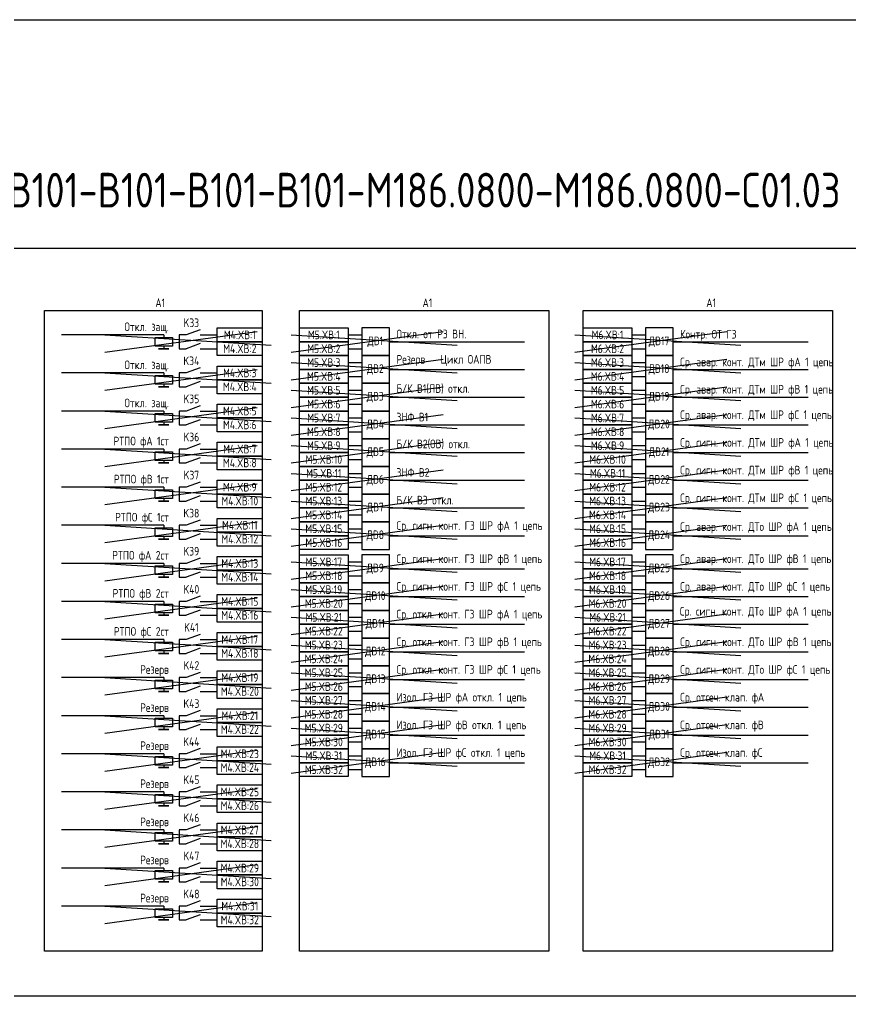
# Model space of a CAD drawing. Header units: millimetres. Extents: x -1117 to 4572, y -90 to 586.
# Drawn here: x -603.8 to -363.8, y 300.5 to 586 of the extents above; entities that cross this region are included whole.
import ezdxf

# ---------------------------------------------------------------- set-up
doc = ezdxf.new("R2010")
doc.units = ezdxf.units.MM
doc.styles.add('Gost_type_A', font='GOST_A.TTF')

msp = doc.modelspace()

# ---------------------------------------------------------------- linework, layer by layer
for p, q in [((-562.25, 494.99), (-591.75, 494.99)), ((-562.25, 494.99), (-562.25, 494.24)), ((-508.97, 494.99), (-504.97, 494.99)), ((-426.97, 494.99), (-422.97, 494.99)), ((-562.25, 491.74), (-562.25, 490.99)), ((-496.97, 492.99), (-457.97, 492.99)), ((-414.97, 492.99), (-375.97, 492.99)), ((-508.97, 490.99), (-504.97, 490.99)), ((-426.97, 490.99), (-422.97, 490.99)), ((-508.97, 486.99), (-504.97, 486.99)), ((-426.97, 486.99), (-422.97, 486.99)), ((-562.25, 483.99), (-591.75, 483.99)), ((-562.25, 483.99), (-562.25, 483.24)), ((-508.97, 482.99), (-504.97, 482.99)), ((-496.97, 484.99), (-457.97, 484.99)), ((-426.97, 482.99), (-422.97, 482.99)), ((-414.97, 484.99), (-375.97, 484.99)), ((-562.25, 480.74), (-562.25, 479.99)), ((-508.97, 478.99), (-504.97, 478.99)), ((-496.97, 476.99), (-457.97, 476.99)), ((-426.97, 478.99), (-422.97, 478.99)), ((-414.97, 476.99), (-375.97, 476.99)), ((-508.97, 474.99), (-504.97, 474.99)), ((-426.97, 474.99), (-422.97, 474.99)), ((-562.25, 472.99), (-591.75, 472.99)), ((-562.25, 472.99), (-562.25, 472.24)), ((-562.25, 469.74), (-562.25, 468.99)), ((-508.97, 470.99), (-504.97, 470.99)), ((-496.97, 468.99), (-457.97, 468.99)), ((-426.97, 470.99), (-422.97, 470.99)), ((-414.97, 468.99), (-375.97, 468.99)), ((-508.97, 466.99), (-504.97, 466.99)), ((-426.97, 466.99), (-422.97, 466.99)), ((-508.97, 462.99), (-504.97, 462.99)), ((-426.97, 462.99), (-422.97, 462.99)), ((-562.25, 461.99), (-591.75, 461.99)), ((-562.25, 461.99), (-562.25, 461.24)), ((-496.97, 460.99), (-457.97, 460.99)), ((-414.97, 460.99), (-375.97, 460.99)), ((-562.25, 458.74), (-562.25, 457.99)), ((-508.97, 458.99), (-504.97, 458.99)), ((-426.97, 458.99), (-422.97, 458.99)), ((-508.97, 454.99), (-504.97, 454.99)), ((-426.97, 454.99), (-422.97, 454.99)), ((-496.97, 452.99), (-457.97, 452.99)), ((-414.97, 452.99), (-375.97, 452.99)), ((-562.25, 450.99), (-591.75, 450.99)), ((-562.25, 450.99), (-562.25, 450.24)), ((-508.97, 450.99), (-504.97, 450.99)), ((-426.97, 450.99), (-422.97, 450.99)), ((-562.25, 447.74), (-562.25, 446.99)), ((-508.97, 446.99), (-504.97, 446.99)), ((-426.97, 446.99), (-422.97, 446.99)), ((-508.97, 442.99), (-504.97, 442.99)), ((-496.97, 444.99), (-457.97, 444.99)), ((-426.97, 442.99), (-422.97, 442.99)), ((-414.97, 444.99), (-375.97, 444.99)), ((-562.25, 439.99), (-591.75, 439.99)), ((-562.25, 439.99), (-562.25, 439.24)), ((-508.97, 438.99), (-504.97, 438.99)), ((-496.97, 436.99), (-457.97, 436.99)), ((-426.97, 438.99), (-422.97, 438.99)), ((-414.97, 436.99), (-375.97, 436.99)), ((-562.25, 436.74), (-562.25, 435.99)), ((-508.97, 434.99), (-504.97, 434.99)), ((-426.97, 434.99), (-422.97, 434.99)), ((-562.25, 428.99), (-591.75, 428.99)), ((-562.25, 428.99), (-562.25, 428.24)), ((-508.97, 429.41), (-504.97, 429.41)), ((-426.97, 429.41), (-422.97, 429.41)), ((-562.25, 425.74), (-562.25, 424.99)), ((-508.97, 425.41), (-504.97, 425.41)), ((-496.97, 427.41), (-457.97, 427.41)), ((-426.97, 425.41), (-422.97, 425.41)), ((-414.97, 427.41), (-375.97, 427.41)), ((-508.97, 421.41), (-504.97, 421.41)), ((-426.97, 421.41), (-422.97, 421.41)), ((-562.25, 417.99), (-591.75, 417.99)), ((-562.25, 417.99), (-562.25, 417.24)), ((-508.97, 417.41), (-504.97, 417.41)), ((-496.97, 419.41), (-457.97, 419.41)), ((-426.97, 417.41), (-422.97, 417.41)), ((-414.97, 419.41), (-375.97, 419.41)), ((-562.25, 414.74), (-562.25, 413.99)), ((-508.97, 413.41), (-504.97, 413.41)), ((-496.97, 411.41), (-457.97, 411.41)), ((-426.97, 413.41), (-422.97, 413.41)), ((-414.97, 411.41), (-375.97, 411.41)), ((-508.97, 409.41), (-504.97, 409.41)), ((-426.97, 409.41), (-422.97, 409.41)), ((-562.25, 406.99), (-591.75, 406.99)), ((-562.25, 406.99), (-562.25, 406.24)), ((-562.25, 403.74), (-562.25, 402.99)), ((-508.97, 405.41), (-504.97, 405.41)), ((-496.97, 403.41), (-457.97, 403.41)), ((-426.97, 405.41), (-422.97, 405.41)), ((-414.97, 403.41), (-375.97, 403.41)), ((-508.97, 401.41), (-504.97, 401.41)), ((-426.97, 401.41), (-422.97, 401.41)), ((-508.97, 397.41), (-504.97, 397.41)), ((-426.97, 397.41), (-422.97, 397.41)), ((-562.25, 395.99), (-591.75, 395.99)), ((-562.25, 395.99), (-562.25, 395.24)), ((-496.97, 395.41), (-457.97, 395.41)), ((-414.97, 395.41), (-375.97, 395.41)), ((-562.25, 392.74), (-562.25, 391.99)), ((-508.97, 393.41), (-504.97, 393.41)), ((-426.97, 393.41), (-422.97, 393.41)), ((-508.97, 389.41), (-504.97, 389.41)), ((-426.97, 389.41), (-422.97, 389.41)), ((-496.97, 387.41), (-457.97, 387.41)), ((-414.97, 387.41), (-375.97, 387.41)), ((-562.25, 384.99), (-591.75, 384.99)), ((-562.25, 384.99), (-562.25, 384.24)), ((-508.97, 385.41), (-504.97, 385.41)), ((-426.97, 385.41), (-422.97, 385.41)), ((-562.25, 381.74), (-562.25, 380.99)), ((-508.97, 381.41), (-504.97, 381.41)), ((-426.97, 381.41), (-422.97, 381.41)), ((-508.97, 377.41), (-504.97, 377.41)), ((-496.97, 379.41), (-457.97, 379.41)), ((-426.97, 377.41), (-422.97, 377.41)), ((-414.97, 379.41), (-375.97, 379.41)), ((-562.25, 373.99), (-591.75, 373.99)), ((-562.25, 373.99), (-562.25, 373.24)), ((-508.97, 373.41), (-504.97, 373.41)), ((-496.97, 371.41), (-457.97, 371.41)), ((-426.97, 373.41), (-422.97, 373.41)), ((-414.97, 371.41), (-375.97, 371.41)), ((-562.25, 370.74), (-562.25, 369.99)), ((-508.97, 369.41), (-504.97, 369.41)), ((-426.97, 369.41), (-422.97, 369.41)), ((-562.25, 362.99), (-591.75, 362.99)), ((-562.25, 362.99), (-562.25, 362.24)), ((-562.25, 359.74), (-562.25, 358.99)), ((-562.25, 351.99), (-591.75, 351.99)), ((-562.25, 351.99), (-562.25, 351.24)), ((-562.25, 348.74), (-562.25, 347.99)), ((-562.25, 340.99), (-591.75, 340.99)), ((-562.25, 340.99), (-562.25, 340.24)), ((-562.25, 337.74), (-562.25, 336.99)), ((-562.25, 329.99), (-591.75, 329.99)), ((-562.25, 329.99), (-562.25, 329.24)), ((-562.25, 326.74), (-562.25, 325.99))]:
    msp.add_line(p, q)
at = {"color": 6}
for p, q in [((-579.22, 489.99), (-535.22, 495.99)), ((-579.22, 494.99), (-531.22, 491.99)), ((-525.45, 489.99), (-481.45, 495.99)), ((-525.45, 494.99), (-477.45, 491.99)), ((-443.45, 489.99), (-399.45, 495.99)), ((-443.45, 494.99), (-395.45, 491.99)), ((-525.45, 481.99), (-481.45, 487.99)), ((-525.45, 486.99), (-477.45, 483.99)), ((-443.45, 481.99), (-399.45, 487.99)), ((-443.45, 486.99), (-395.45, 483.99)), ((-579.22, 478.99), (-535.22, 484.99)), ((-579.22, 483.99), (-531.22, 480.99)), ((-525.45, 473.99), (-481.45, 479.99)), ((-443.45, 473.99), (-399.45, 479.99)), ((-525.45, 478.99), (-477.45, 475.99)), ((-443.45, 478.99), (-395.45, 475.99)), ((-579.22, 467.99), (-535.22, 473.99)), ((-579.22, 472.99), (-531.22, 469.99)), ((-525.45, 465.99), (-481.45, 471.99)), ((-443.45, 465.99), (-399.45, 471.99)), ((-525.45, 470.99), (-477.45, 467.99)), ((-443.45, 470.99), (-395.45, 467.99)), ((-579.22, 456.99), (-535.22, 462.99)), ((-525.45, 457.99), (-481.45, 463.99)), ((-525.45, 462.99), (-477.45, 459.99)), ((-443.45, 457.99), (-399.45, 463.99)), ((-443.45, 462.99), (-395.45, 459.99)), ((-579.22, 461.99), (-531.22, 458.99)), ((-525.45, 449.99), (-481.45, 455.99)), ((-525.45, 454.99), (-477.45, 451.99)), ((-443.45, 449.99), (-399.45, 455.99)), ((-443.45, 454.99), (-395.45, 451.99)), ((-579.22, 445.99), (-535.22, 451.99)), ((-579.22, 450.99), (-531.22, 447.99)), ((-525.45, 441.99), (-481.45, 447.99)), ((-525.45, 446.99), (-477.45, 443.99)), ((-443.45, 441.99), (-399.45, 447.99)), ((-443.45, 446.99), (-395.45, 443.99)), ((-579.22, 434.99), (-535.22, 440.99)), ((-579.22, 439.99), (-531.22, 436.99)), ((-525.45, 433.99), (-481.45, 439.99)), ((-443.45, 433.99), (-399.45, 439.99)), ((-525.45, 438.99), (-477.45, 435.99)), ((-443.45, 438.99), (-395.45, 435.99)), ((-579.22, 423.99), (-535.22, 429.99)), ((-579.22, 428.99), (-531.22, 425.99)), ((-525.45, 424.41), (-481.45, 430.41)), ((-525.45, 429.41), (-477.45, 426.41)), ((-443.45, 424.41), (-399.45, 430.41)), ((-443.45, 429.41), (-395.45, 426.41)), ((-525.45, 416.41), (-481.45, 422.41)), ((-525.45, 421.41), (-477.45, 418.41)), ((-443.45, 416.41), (-399.45, 422.41)), ((-443.45, 421.41), (-395.45, 418.41)), ((-579.22, 412.99), (-535.22, 418.99)), ((-579.22, 417.99), (-531.22, 414.99)), ((-525.45, 408.41), (-481.45, 414.41)), ((-443.45, 408.41), (-399.45, 414.41)), ((-525.45, 413.41), (-477.45, 410.41)), ((-443.45, 413.41), (-395.45, 410.41)), ((-579.22, 401.99), (-535.22, 407.99)), ((-579.22, 406.99), (-531.22, 403.99)), ((-525.45, 400.41), (-481.45, 406.41)), ((-443.45, 400.41), (-399.45, 406.41)), ((-525.45, 405.41), (-477.45, 402.41)), ((-443.45, 405.41), (-395.45, 402.41)), ((-525.45, 392.41), (-481.45, 398.41)), ((-525.45, 397.41), (-477.45, 394.41)), ((-443.45, 392.41), (-399.45, 398.41)), ((-443.45, 397.41), (-395.45, 394.41)), ((-525.45, 384.41), (-481.45, 390.41)), ((-525.45, 389.41), (-477.45, 386.41)), ((-443.45, 384.41), (-399.45, 390.41)), ((-443.45, 389.41), (-395.45, 386.41)), ((-525.45, 376.41), (-481.45, 382.41)), ((-525.45, 381.41), (-477.45, 378.41)), ((-443.45, 376.41), (-399.45, 382.41)), ((-443.45, 381.41), (-395.45, 378.41)), ((-525.45, 368.41), (-481.45, 374.41)), ((-443.45, 368.41), (-399.45, 374.41)), ((-525.45, 373.41), (-477.45, 370.41)), ((-443.45, 373.41), (-395.45, 370.41))]:
    msp.add_line(p, q, dxfattribs=at)
at = {"ltscale": 1.08}
for p, q in [((-555.75, 494.99), (-557.75, 494.99)), ((-557.75, 494.99), (-557.75, 490.99)), ((-551.75, 494.99), (-546.75, 494.99)), ((-557.75, 490.99), (-555.75, 490.99)), ((-551.75, 490.99), (-546.75, 490.99)), ((-555.75, 483.99), (-557.75, 483.99)), ((-557.75, 483.99), (-557.75, 479.99)), ((-551.75, 483.99), (-546.75, 483.99)), ((-557.75, 479.99), (-555.75, 479.99)), ((-551.75, 479.99), (-546.75, 479.99)), ((-555.75, 472.99), (-557.75, 472.99)), ((-557.75, 472.99), (-557.75, 468.99)), ((-551.75, 472.99), (-546.75, 472.99)), ((-557.75, 468.99), (-555.75, 468.99)), ((-551.75, 468.99), (-546.75, 468.99)), ((-555.75, 461.99), (-557.75, 461.99)), ((-557.75, 461.99), (-557.75, 457.99)), ((-551.75, 461.99), (-546.75, 461.99)), ((-557.75, 457.99), (-555.75, 457.99)), ((-551.75, 457.99), (-546.75, 457.99)), ((-555.75, 450.99), (-557.75, 450.99)), ((-557.75, 450.99), (-557.75, 446.99)), ((-551.75, 450.99), (-546.75, 450.99)), ((-557.75, 446.99), (-555.75, 446.99)), ((-551.75, 446.99), (-546.75, 446.99)), ((-555.75, 439.99), (-557.75, 439.99)), ((-557.75, 439.99), (-557.75, 435.99)), ((-551.75, 439.99), (-546.75, 439.99)), ((-557.75, 435.99), (-555.75, 435.99)), ((-551.75, 435.99), (-546.75, 435.99)), ((-555.75, 428.99), (-557.75, 428.99)), ((-557.75, 428.99), (-557.75, 424.99)), ((-551.75, 428.99), (-546.75, 428.99)), ((-557.75, 424.99), (-555.75, 424.99)), ((-551.75, 424.99), (-546.75, 424.99)), ((-555.75, 417.99), (-557.75, 417.99)), ((-557.75, 417.99), (-557.75, 413.99)), ((-551.75, 417.99), (-546.75, 417.99)), ((-557.75, 413.99), (-555.75, 413.99)), ((-551.75, 413.99), (-546.75, 413.99)), ((-555.75, 406.99), (-557.75, 406.99)), ((-557.75, 406.99), (-557.75, 402.99)), ((-551.75, 406.99), (-546.75, 406.99)), ((-557.75, 402.99), (-555.75, 402.99)), ((-551.75, 402.99), (-546.75, 402.99)), ((-555.75, 395.99), (-557.75, 395.99)), ((-557.75, 395.99), (-557.75, 391.99)), ((-551.75, 395.99), (-546.75, 395.99)), ((-557.75, 391.99), (-555.75, 391.99)), ((-551.75, 391.99), (-546.75, 391.99)), ((-555.75, 384.99), (-557.75, 384.99)), ((-557.75, 384.99), (-557.75, 380.99)), ((-551.75, 384.99), (-546.75, 384.99)), ((-557.75, 380.99), (-555.75, 380.99)), ((-551.75, 380.99), (-546.75, 380.99)), ((-555.75, 373.99), (-557.75, 373.99)), ((-557.75, 373.99), (-557.75, 369.99)), ((-551.75, 373.99), (-546.75, 373.99)), ((-557.75, 369.99), (-555.75, 369.99)), ((-551.75, 369.99), (-546.75, 369.99)), ((-555.75, 362.99), (-557.75, 362.99)), ((-557.75, 362.99), (-557.75, 358.99)), ((-551.75, 362.99), (-546.75, 362.99)), ((-557.75, 358.99), (-555.75, 358.99)), ((-551.75, 358.99), (-546.75, 358.99)), ((-555.75, 351.99), (-557.75, 351.99)), ((-557.75, 351.99), (-557.75, 347.99)), ((-551.75, 351.99), (-546.75, 351.99)), ((-557.75, 347.99), (-555.75, 347.99)), ((-551.75, 347.99), (-546.75, 347.99)), ((-555.75, 340.99), (-557.75, 340.99)), ((-557.75, 340.99), (-557.75, 336.99)), ((-551.75, 340.99), (-546.75, 340.99)), ((-557.75, 336.99), (-555.75, 336.99)), ((-551.75, 336.99), (-546.75, 336.99)), ((-555.75, 329.99), (-557.75, 329.99)), ((-557.75, 329.99), (-557.75, 325.99)), ((-551.75, 329.99), (-546.75, 329.99)), ((-557.75, 325.99), (-555.75, 325.99)), ((-551.75, 325.99), (-546.75, 325.99))]:
    msp.add_line(p, q, dxfattribs=at)
at = {"ltscale": 4.32}
for p, q in [((-551.75, 496.49), (-555.75, 494.99)), ((-551.75, 492.49), (-555.75, 490.99)), ((-551.75, 485.49), (-555.75, 483.99)), ((-551.75, 481.49), (-555.75, 479.99)), ((-551.75, 474.49), (-555.75, 472.99)), ((-551.75, 470.49), (-555.75, 468.99)), ((-551.75, 463.49), (-555.75, 461.99)), ((-551.75, 459.49), (-555.75, 457.99)), ((-551.75, 452.49), (-555.75, 450.99)), ((-551.75, 448.49), (-555.75, 446.99)), ((-551.75, 441.49), (-555.75, 439.99)), ((-551.75, 437.49), (-555.75, 435.99)), ((-551.75, 430.49), (-555.75, 428.99)), ((-551.75, 426.49), (-555.75, 424.99)), ((-551.75, 419.49), (-555.75, 417.99)), ((-551.75, 415.49), (-555.75, 413.99)), ((-551.75, 408.49), (-555.75, 406.99)), ((-551.75, 404.49), (-555.75, 402.99)), ((-551.75, 397.49), (-555.75, 395.99)), ((-551.75, 393.49), (-555.75, 391.99)), ((-551.75, 386.49), (-555.75, 384.99)), ((-551.75, 382.49), (-555.75, 380.99)), ((-551.75, 375.49), (-555.75, 373.99)), ((-551.75, 371.49), (-555.75, 369.99)), ((-551.75, 364.49), (-555.75, 362.99)), ((-551.75, 360.49), (-555.75, 358.99)), ((-551.75, 353.49), (-555.75, 351.99)), ((-551.75, 349.49), (-555.75, 347.99)), ((-551.75, 342.49), (-555.75, 340.99)), ((-551.75, 338.49), (-555.75, 336.99)), ((-551.75, 331.49), (-555.75, 329.99)), ((-551.75, 327.49), (-555.75, 325.99))]:
    msp.add_line(p, q, dxfattribs=at)
at = {"color": 3}
for p, q in [((-579.22, 390.99), (-535.22, 396.99)), ((-579.22, 395.99), (-531.22, 392.99)), ((-579.22, 379.99), (-535.22, 385.99)), ((-579.22, 384.99), (-531.22, 381.99)), ((-579.22, 368.99), (-535.22, 374.99)), ((-579.22, 373.99), (-531.22, 370.99)), ((-579.22, 357.99), (-535.22, 363.99)), ((-579.22, 362.99), (-531.22, 359.99)), ((-579.22, 346.99), (-535.22, 352.99)), ((-579.22, 351.99), (-531.22, 348.99)), ((-579.22, 335.99), (-535.22, 341.99)), ((-579.22, 340.99), (-531.22, 337.99)), ((-579.22, 324.99), (-535.22, 330.99)), ((-579.22, 329.99), (-531.22, 326.99))]:
    msp.add_line(p, q, dxfattribs=at)
for points in [[(-1117.42, 586), (4572.48, 586), (4572.48, -90), (-1117.42, -90)], [(-839.89, 519.99), (266.63, 519.99), (266.63, 303.99), (-839.89, 303.99)], [(-596.68, 501.99), (-533.75, 501.99), (-533.75, 316.99), (-596.68, 316.99)], [(-522.97, 501.99), (-450.97, 501.99), (-450.97, 316.99), (-522.97, 316.99)], [(-440.97, 501.99), (-368.97, 501.99), (-368.97, 316.99), (-440.97, 316.99)], [(-546.75, 496.99), (-533.75, 496.99), (-533.75, 492.99), (-546.75, 492.99)], [(-522.97, 496.99), (-508.97, 496.99), (-508.97, 492.99), (-522.97, 492.99)], [(-440.97, 496.99), (-426.97, 496.99), (-426.97, 492.99), (-440.97, 492.99)], [(-559.75, 494.24), (-559.75, 491.74), (-564.75, 491.74), (-564.75, 494.24)], [(-546.75, 492.99), (-533.75, 492.99), (-533.75, 488.99), (-546.75, 488.99)], [(-522.97, 492.99), (-508.97, 492.99), (-508.97, 488.99), (-522.97, 488.99)], [(-440.97, 492.99), (-426.97, 492.99), (-426.97, 488.99), (-440.97, 488.99)], [(-560.75, 490.99), (-563.75, 490.99)], [(-522.97, 488.99), (-508.97, 488.99), (-508.97, 484.99), (-522.97, 484.99)], [(-440.97, 488.99), (-426.97, 488.99), (-426.97, 484.99), (-440.97, 484.99)], [(-546.75, 485.99), (-533.75, 485.99), (-533.75, 481.99), (-546.75, 481.99)], [(-559.75, 483.24), (-559.75, 480.74), (-564.75, 480.74), (-564.75, 483.24)], [(-522.97, 484.99), (-508.97, 484.99), (-508.97, 480.99), (-522.97, 480.99)], [(-440.97, 484.99), (-426.97, 484.99), (-426.97, 480.99), (-440.97, 480.99)], [(-560.75, 479.99), (-563.75, 479.99)], [(-546.75, 481.99), (-533.75, 481.99), (-533.75, 477.99), (-546.75, 477.99)], [(-522.97, 480.99), (-508.97, 480.99), (-508.97, 476.99), (-522.97, 476.99)], [(-440.97, 480.99), (-426.97, 480.99), (-426.97, 476.99), (-440.97, 476.99)], [(-522.97, 476.99), (-508.97, 476.99), (-508.97, 472.99), (-522.97, 472.99)], [(-440.97, 476.99), (-426.97, 476.99), (-426.97, 472.99), (-440.97, 472.99)], [(-546.75, 474.99), (-533.75, 474.99), (-533.75, 470.99), (-546.75, 470.99)], [(-559.75, 472.24), (-559.75, 469.74), (-564.75, 469.74), (-564.75, 472.24)], [(-522.97, 472.99), (-508.97, 472.99), (-508.97, 468.99), (-522.97, 468.99)], [(-440.97, 472.99), (-426.97, 472.99), (-426.97, 468.99), (-440.97, 468.99)], [(-560.75, 468.99), (-563.75, 468.99)], [(-546.75, 470.99), (-533.75, 470.99), (-533.75, 466.99), (-546.75, 466.99)], [(-522.97, 468.99), (-508.97, 468.99), (-508.97, 464.99), (-522.97, 464.99)], [(-440.97, 468.99), (-426.97, 468.99), (-426.97, 464.99), (-440.97, 464.99)], [(-546.75, 463.99), (-533.75, 463.99), (-533.75, 459.99), (-546.75, 459.99)], [(-522.97, 464.99), (-508.97, 464.99), (-508.97, 460.99), (-522.97, 460.99)], [(-440.97, 464.99), (-426.97, 464.99), (-426.97, 460.99), (-440.97, 460.99)], [(-559.75, 461.24), (-559.75, 458.74), (-564.75, 458.74), (-564.75, 461.24)], [(-546.75, 459.99), (-533.75, 459.99), (-533.75, 455.99), (-546.75, 455.99)], [(-522.97, 460.99), (-508.97, 460.99), (-508.97, 456.99), (-522.97, 456.99)], [(-440.97, 460.99), (-426.97, 460.99), (-426.97, 456.99), (-440.97, 456.99)], [(-560.75, 457.99), (-563.75, 457.99)], [(-522.97, 456.99), (-508.97, 456.99), (-508.97, 452.99), (-522.97, 452.99)], [(-440.97, 456.99), (-426.97, 456.99), (-426.97, 452.99), (-440.97, 452.99)], [(-546.75, 452.99), (-533.75, 452.99), (-533.75, 448.99), (-546.75, 448.99)], [(-522.97, 452.99), (-508.97, 452.99), (-508.97, 448.99), (-522.97, 448.99)], [(-440.97, 452.99), (-426.97, 452.99), (-426.97, 448.99), (-440.97, 448.99)], [(-559.75, 450.24), (-559.75, 447.74), (-564.75, 447.74), (-564.75, 450.24)], [(-546.75, 448.99), (-533.75, 448.99), (-533.75, 444.99), (-546.75, 444.99)], [(-522.97, 448.99), (-508.97, 448.99), (-508.97, 444.99), (-522.97, 444.99)], [(-440.97, 448.99), (-426.97, 448.99), (-426.97, 444.99), (-440.97, 444.99)], [(-560.75, 446.99), (-563.75, 446.99)], [(-522.97, 444.99), (-508.97, 444.99), (-508.97, 440.99), (-522.97, 440.99)], [(-440.97, 444.99), (-426.97, 444.99), (-426.97, 440.99), (-440.97, 440.99)], [(-546.75, 441.99), (-533.75, 441.99), (-533.75, 437.99), (-546.75, 437.99)], [(-522.97, 440.99), (-508.97, 440.99), (-508.97, 436.99), (-522.97, 436.99)], [(-440.97, 440.99), (-426.97, 440.99), (-426.97, 436.99), (-440.97, 436.99)], [(-559.75, 439.24), (-559.75, 436.74), (-564.75, 436.74), (-564.75, 439.24)], [(-546.75, 437.99), (-533.75, 437.99), (-533.75, 433.99), (-546.75, 433.99)], [(-522.97, 436.99), (-508.97, 436.99), (-508.97, 432.99), (-522.97, 432.99)], [(-440.97, 436.99), (-426.97, 436.99), (-426.97, 432.99), (-440.97, 432.99)], [(-560.75, 435.99), (-563.75, 435.99)], [(-522.97, 431.41), (-508.97, 431.41), (-508.97, 427.41), (-522.97, 427.41)], [(-440.97, 431.41), (-426.97, 431.41), (-426.97, 427.41), (-440.97, 427.41)], [(-546.75, 430.99), (-533.75, 430.99), (-533.75, 426.99), (-546.75, 426.99)], [(-559.75, 428.24), (-559.75, 425.74), (-564.75, 425.74), (-564.75, 428.24)], [(-546.75, 426.99), (-533.75, 426.99), (-533.75, 422.99), (-546.75, 422.99)], [(-522.97, 427.41), (-508.97, 427.41), (-508.97, 423.41), (-522.97, 423.41)], [(-440.97, 427.41), (-426.97, 427.41), (-426.97, 423.41), (-440.97, 423.41)], [(-560.75, 424.99), (-563.75, 424.99)], [(-522.97, 423.41), (-508.97, 423.41), (-508.97, 419.41), (-522.97, 419.41)], [(-440.97, 423.41), (-426.97, 423.41), (-426.97, 419.41), (-440.97, 419.41)], [(-546.75, 419.99), (-533.75, 419.99), (-533.75, 415.99), (-546.75, 415.99)], [(-559.75, 417.24), (-559.75, 414.74), (-564.75, 414.74), (-564.75, 417.24)], [(-522.97, 419.41), (-508.97, 419.41), (-508.97, 415.41), (-522.97, 415.41)], [(-440.97, 419.41), (-426.97, 419.41), (-426.97, 415.41), (-440.97, 415.41)], [(-560.75, 413.99), (-563.75, 413.99)], [(-546.75, 415.99), (-533.75, 415.99), (-533.75, 411.99), (-546.75, 411.99)], [(-522.97, 415.41), (-508.97, 415.41), (-508.97, 411.41), (-522.97, 411.41)], [(-440.97, 415.41), (-426.97, 415.41), (-426.97, 411.41), (-440.97, 411.41)], [(-522.97, 411.41), (-508.97, 411.41), (-508.97, 407.41), (-522.97, 407.41)], [(-440.97, 411.41), (-426.97, 411.41), (-426.97, 407.41), (-440.97, 407.41)], [(-546.75, 408.99), (-533.75, 408.99), (-533.75, 404.99), (-546.75, 404.99)], [(-559.75, 406.24), (-559.75, 403.74), (-564.75, 403.74), (-564.75, 406.24)], [(-522.97, 407.41), (-508.97, 407.41), (-508.97, 403.41), (-522.97, 403.41)], [(-440.97, 407.41), (-426.97, 407.41), (-426.97, 403.41), (-440.97, 403.41)], [(-560.75, 402.99), (-563.75, 402.99)], [(-546.75, 404.99), (-533.75, 404.99), (-533.75, 400.99), (-546.75, 400.99)], [(-522.97, 403.41), (-508.97, 403.41), (-508.97, 399.41), (-522.97, 399.41)], [(-440.97, 403.41), (-426.97, 403.41), (-426.97, 399.41), (-440.97, 399.41)], [(-546.75, 397.99), (-533.75, 397.99), (-533.75, 393.99), (-546.75, 393.99)], [(-522.97, 399.41), (-508.97, 399.41), (-508.97, 395.41), (-522.97, 395.41)], [(-440.97, 399.41), (-426.97, 399.41), (-426.97, 395.41), (-440.97, 395.41)], [(-559.75, 395.24), (-559.75, 392.74), (-564.75, 392.74), (-564.75, 395.24)], [(-522.97, 395.41), (-508.97, 395.41), (-508.97, 391.41), (-522.97, 391.41)], [(-440.97, 395.41), (-426.97, 395.41), (-426.97, 391.41), (-440.97, 391.41)], [(-560.75, 391.99), (-563.75, 391.99)], [(-546.75, 393.99), (-533.75, 393.99), (-533.75, 389.99), (-546.75, 389.99)], [(-522.97, 391.41), (-508.97, 391.41), (-508.97, 387.41), (-522.97, 387.41)], [(-440.97, 391.41), (-426.97, 391.41), (-426.97, 387.41), (-440.97, 387.41)], [(-546.75, 386.99), (-533.75, 386.99), (-533.75, 382.99), (-546.75, 382.99)], [(-522.97, 387.41), (-508.97, 387.41), (-508.97, 383.41), (-522.97, 383.41)], [(-440.97, 387.41), (-426.97, 387.41), (-426.97, 383.41), (-440.97, 383.41)], [(-559.75, 384.24), (-559.75, 381.74), (-564.75, 381.74), (-564.75, 384.24)], [(-546.75, 382.99), (-533.75, 382.99), (-533.75, 378.99), (-546.75, 378.99)], [(-522.97, 383.41), (-508.97, 383.41), (-508.97, 379.41), (-522.97, 379.41)], [(-440.97, 383.41), (-426.97, 383.41), (-426.97, 379.41), (-440.97, 379.41)], [(-560.75, 380.99), (-563.75, 380.99)], [(-522.97, 379.41), (-508.97, 379.41), (-508.97, 375.41), (-522.97, 375.41)], [(-440.97, 379.41), (-426.97, 379.41), (-426.97, 375.41), (-440.97, 375.41)], [(-546.75, 375.99), (-533.75, 375.99), (-533.75, 371.99), (-546.75, 371.99)], [(-522.97, 375.41), (-508.97, 375.41), (-508.97, 371.41), (-522.97, 371.41)], [(-440.97, 375.41), (-426.97, 375.41), (-426.97, 371.41), (-440.97, 371.41)], [(-559.75, 373.24), (-559.75, 370.74), (-564.75, 370.74), (-564.75, 373.24)], [(-546.75, 371.99), (-533.75, 371.99), (-533.75, 367.99), (-546.75, 367.99)], [(-522.97, 371.41), (-508.97, 371.41), (-508.97, 367.41), (-522.97, 367.41)], [(-440.97, 371.41), (-426.97, 371.41), (-426.97, 367.41), (-440.97, 367.41)], [(-560.75, 369.99), (-563.75, 369.99)], [(-546.75, 364.99), (-533.75, 364.99), (-533.75, 360.99), (-546.75, 360.99)], [(-559.75, 362.24), (-559.75, 359.74), (-564.75, 359.74), (-564.75, 362.24)], [(-546.75, 360.99), (-533.75, 360.99), (-533.75, 356.99), (-546.75, 356.99)], [(-560.75, 358.99), (-563.75, 358.99)], [(-559.75, 351.24), (-559.75, 348.74), (-564.75, 348.74), (-564.75, 351.24)], [(-546.75, 353.99), (-533.75, 353.99), (-533.75, 349.99), (-546.75, 349.99)], [(-546.75, 349.99), (-533.75, 349.99), (-533.75, 345.99), (-546.75, 345.99)], [(-560.75, 347.99), (-563.75, 347.99)], [(-546.75, 342.99), (-533.75, 342.99), (-533.75, 338.99), (-546.75, 338.99)], [(-559.75, 340.24), (-559.75, 337.74), (-564.75, 337.74), (-564.75, 340.24)], [(-560.75, 336.99), (-563.75, 336.99)], [(-546.75, 338.99), (-533.75, 338.99), (-533.75, 334.99), (-546.75, 334.99)], [(-546.75, 331.99), (-533.75, 331.99), (-533.75, 327.99), (-546.75, 327.99)], [(-559.75, 329.24), (-559.75, 326.74), (-564.75, 326.74), (-564.75, 329.24)], [(-560.75, 325.99), (-563.75, 325.99)], [(-546.75, 327.99), (-533.75, 327.99), (-533.75, 323.99), (-546.75, 323.99)]]:
    msp.add_lwpolyline(points, close=True)
at = {"ltscale": 4}
for points in [[(-504.97, 488.99), (-496.97, 488.99), (-496.97, 496.99), (-504.97, 496.99)], [(-422.97, 488.99), (-414.97, 488.99), (-414.97, 496.99), (-422.97, 496.99)], [(-504.97, 480.99), (-496.97, 480.99), (-496.97, 488.99), (-504.97, 488.99)], [(-422.97, 480.99), (-414.97, 480.99), (-414.97, 488.99), (-422.97, 488.99)], [(-504.97, 472.99), (-496.97, 472.99), (-496.97, 480.99), (-504.97, 480.99)], [(-422.97, 472.99), (-414.97, 472.99), (-414.97, 480.99), (-422.97, 480.99)], [(-504.97, 464.99), (-496.97, 464.99), (-496.97, 472.99), (-504.97, 472.99)], [(-422.97, 464.99), (-414.97, 464.99), (-414.97, 472.99), (-422.97, 472.99)], [(-504.97, 456.99), (-496.97, 456.99), (-496.97, 464.99), (-504.97, 464.99)], [(-422.97, 456.99), (-414.97, 456.99), (-414.97, 464.99), (-422.97, 464.99)], [(-504.97, 448.99), (-496.97, 448.99), (-496.97, 456.99), (-504.97, 456.99)], [(-422.97, 448.99), (-414.97, 448.99), (-414.97, 456.99), (-422.97, 456.99)], [(-504.97, 440.99), (-496.97, 440.99), (-496.97, 448.99), (-504.97, 448.99)], [(-422.97, 440.99), (-414.97, 440.99), (-414.97, 448.99), (-422.97, 448.99)], [(-504.97, 432.99), (-496.97, 432.99), (-496.97, 440.99), (-504.97, 440.99)], [(-422.97, 432.99), (-414.97, 432.99), (-414.97, 440.99), (-422.97, 440.99)], [(-504.97, 423.41), (-496.97, 423.41), (-496.97, 431.41), (-504.97, 431.41)], [(-422.97, 423.41), (-414.97, 423.41), (-414.97, 431.41), (-422.97, 431.41)], [(-504.97, 415.41), (-496.97, 415.41), (-496.97, 423.41), (-504.97, 423.41)], [(-422.97, 415.41), (-414.97, 415.41), (-414.97, 423.41), (-422.97, 423.41)], [(-504.97, 407.41), (-496.97, 407.41), (-496.97, 415.41), (-504.97, 415.41)], [(-422.97, 407.41), (-414.97, 407.41), (-414.97, 415.41), (-422.97, 415.41)], [(-504.97, 399.41), (-496.97, 399.41), (-496.97, 407.41), (-504.97, 407.41)], [(-422.97, 399.41), (-414.97, 399.41), (-414.97, 407.41), (-422.97, 407.41)], [(-504.97, 391.41), (-496.97, 391.41), (-496.97, 399.41), (-504.97, 399.41)], [(-422.97, 391.41), (-414.97, 391.41), (-414.97, 399.41), (-422.97, 399.41)], [(-504.97, 383.41), (-496.97, 383.41), (-496.97, 391.41), (-504.97, 391.41)], [(-422.97, 383.41), (-414.97, 383.41), (-414.97, 391.41), (-422.97, 391.41)], [(-504.97, 375.41), (-496.97, 375.41), (-496.97, 383.41), (-504.97, 383.41)], [(-422.97, 375.41), (-414.97, 375.41), (-414.97, 383.41), (-422.97, 383.41)], [(-504.97, 367.41), (-496.97, 367.41), (-496.97, 375.41), (-504.97, 375.41)], [(-422.97, 367.41), (-414.97, 367.41), (-414.97, 375.41), (-422.97, 375.41)]]:
    msp.add_lwpolyline(points, close=True, dxfattribs=at)

# ---------------------------------------------------------------- texts
at = {"attachment_point": 8, "line_spacing_factor": 0.9, "style": 'Gost_type_A'}
for s, insert, char_height, width in [('ЮНИТ-М519-ШР-Р102-К103-К103-К103-В101-В101-В101-В101-В101-М186.0800-М186.0800-С01.03', (-596.28, 531.77), 10, 401), ('A1', (-563.25, 502.99), 2.5, 59), ('A1', (-486.03, 502.99), 2.5, 73.8762), ('A1', (-404.03, 502.99), 2.5, 73.8762)]:
    msp.add_mtext(s, dxfattribs=dict(at, insert=insert, char_height=char_height, width=width))
at = {"char_height": 2.5, "style": 'Gost_type_A'}
for s, insert, width, attachment_point in [('K33', (-554.25, 498.49), 5, 5), ('Откл. защ.', (-560.75, 496.99), 35.9386, 6), ('M4.XВ:1', (-540.25, 494.99), 13, 5), ('M5.XВ:1', (-515.97, 494.99), 14, 5), ('ДВ1', (-501.09, 492.99), 7.7588, 5), ('Откл. от РЗ ВН.', (-494.97, 493.99), 30.8621, 7), ('M6.XВ:1', (-433.97, 494.99), 14, 5), ('ДВ17', (-419.09, 492.99), 7.7588, 5), ('\\pxt2;Контр. ОТ ГЗ', (-412.97, 493.24), 27.8465, 7), ('M4.XВ:2', (-540.25, 490.99), 13, 5), ('M5.XВ:2', (-515.97, 490.99), 14, 5), ('M6.XВ:2', (-433.97, 490.99), 14, 5), ('K34', (-554.25, 487.49), 5, 5), ('M5.XВ:3', (-515.97, 486.99), 14, 5), ('Резерв', (-494.97, 485.99), 38.5025, 7), ('M6.XВ:3', (-433.97, 486.99), 14, 5), ('Ср. авар. конт. ДТм ШР фА 1 цепь', (-412.97, 485.24), 43.5604, 7), ('Откл. защ.', (-560.75, 485.99), 35.9386, 6), ('ДВ2', (-501.09, 484.99), 7.7588, 5), ('ДВ18', (-419.09, 484.99), 7.7588, 5), ('M4.XВ:3', (-540.25, 483.99), 13, 5), ('M5.XВ:4', (-515.97, 482.99), 14, 5), ('M6.XВ:4', (-433.97, 482.99), 14, 5), ('M4.XВ:4', (-540.25, 479.99), 13, 5), ('M5.XВ:5', (-515.97, 478.99), 14, 5), ('Б/К В1(ЛВ) откл.', (-494.97, 477.99), 27.8465, 7), ('M6.XВ:5', (-433.97, 478.99), 14, 5), ('Ср. авар. конт. ДТм ШР фВ 1 цепь', (-412.97, 477.35), 42.7082, 7), ('K35', (-554.25, 476.49), 5, 5), ('ДВ3', (-501.09, 476.99), 7.7588, 5), ('ДВ19', (-419.09, 476.99), 7.7588, 5), ('Откл. защ.', (-560.75, 474.99), 36.2681, 6), ('M4.XВ:5', (-540.25, 472.99), 13, 5), ('M5.XВ:6', (-515.97, 474.99), 14, 5), ('M6.XВ:6', (-433.97, 474.99), 14, 5), ('M5.XВ:7', (-515.97, 470.99), 14, 5), ('ЗНФ В1', (-494.97, 469.99), 27.8465, 7), ('M6.XВ:7', (-433.97, 470.99), 14, 5), ('Ср. авар. конт. ДТм ШР фС 1 цепь', (-412.97, 469.99), 46.8421, 7), ('M4.XВ:6', (-540.25, 468.99), 13, 5), ('M5.XВ:8', (-515.97, 466.99), 14, 5), ('ДВ4', (-501.09, 468.99), 7.7588, 5), ('M6.XВ:8', (-433.97, 466.99), 14, 5), ('ДВ20', (-419.09, 468.99), 7.7588, 5), ('РТПО фА 1ст', (-560.75, 463.99), 34.6824, 6), ('K36', (-554.25, 465.49), 4.3434, 5), ('M4.XВ:7', (-540.25, 461.99), 13, 5), ('M5.XВ:9', (-515.97, 462.99), 14, 5), ('Б/К В2(ОВ) откл.', (-494.97, 461.99), 27.8465, 7), ('M6.XВ:9', (-433.97, 462.99), 14, 5), ('Ср. сигн. конт. ДТм ШР фА 1 цепь', (-412.97, 461.99), 44.5628, 7), ('M5.XВ:10', (-515.97, 458.99), 14, 5), ('ДВ5', (-501.09, 460.99), 7.7588, 5), ('M6.XВ:10', (-433.97, 458.99), 14, 5), ('ДВ21', (-419.09, 460.99), 7.7588, 5), ('M4.XВ:8', (-540.25, 457.99), 13, 5), ('Ср. сигн. конт. ДТм ШР фВ 1 цепь', (-412.97, 453.99), 46.8545, 7), ('РТПО фВ 1ст', (-560.75, 452.99), 31.0015, 6), ('K37', (-554.25, 454.49), 5, 5), ('M5.XВ:11', (-515.97, 454.99), 14, 5), ('ДВ6', (-501.09, 452.99), 7.7588, 5), ('ЗНФ В2', (-494.97, 453.99), 37, 7), ('M6.XВ:11', (-433.97, 454.99), 14, 5), ('ДВ22', (-419.09, 452.99), 7.7588, 5), ('M4.XВ:9', (-540.25, 450.99), 13, 5), ('M5.XВ:12', (-515.97, 450.99), 14, 5), ('M6.XВ:12', (-433.97, 450.99), 14, 5), ('M4.XВ:10', (-540.25, 446.99), 13, 5), ('M5.XВ:13', (-515.97, 446.99), 14, 5), ('Б/К В3 откл.', (-494.97, 445.99), 44.8565, 7), ('M6.XВ:13', (-433.97, 446.99), 14, 5), ('Ср. сигн. конт. ДТм ШР фС 1 цепь', (-412.97, 445.99), 49.745, 7), ('ДВ7', (-501.09, 444.99), 7.7588, 5), ('ДВ23', (-419.09, 444.99), 7.7588, 5), ('РТПО фС 1ст', (-560.75, 441.99), 31.0015, 6), ('K38', (-554.25, 443.49), 5, 5), ('M5.XВ:14', (-515.97, 442.99), 14, 5), ('M6.XВ:14', (-433.97, 442.99), 14, 5), ('M4.XВ:11', (-540.25, 439.99), 13, 5), ('M5.XВ:15', (-515.97, 438.99), 14, 5), ('Ср. сигн. конт. ГЗ ШР фА 1 цепь', (-494.97, 437.99), 43.1126, 7), ('M6.XВ:15', (-433.97, 438.99), 14, 5), ('M4.XВ:12', (-540.25, 435.99), 13, 5), ('ДВ8', (-501.09, 436.99), 7.7588, 5), ('ДВ24', (-419.09, 436.99), 7.7588, 5), ('M5.XВ:16', (-515.97, 434.99), 14, 5), ('M6.XВ:16', (-433.97, 434.99), 14, 5), ('РТПО фА 2ст', (-560.75, 430.99), 31.0015, 6), ('K39', (-554.25, 432.49), 5, 5), ('Ср. сигн. конт. ГЗ ШР фВ 1 цепь', (-494.97, 428.41), 46.288, 7), ('Ср. авар. конт. ДТо ШР фВ 1 цепь', (-412.97, 428.41), 44.1421, 7), ('M4.XВ:13', (-540.25, 428.99), 13, 5), ('M5.XВ:17', (-515.97, 429.41), 14, 5), ('ДВ9', (-501.09, 427.41), 7.7588, 5), ('M6.XВ:17', (-433.97, 429.41), 14, 5), ('ДВ25', (-419.09, 427.41), 7.7588, 5), ('M4.XВ:14', (-540.25, 424.99), 13, 5), ('M5.XВ:18', (-515.97, 425.41), 14, 5), ('M6.XВ:18', (-433.97, 425.41), 14, 5), ('K40', (-554.25, 421.49), 5, 5), ('M5.XВ:19', (-515.97, 421.41), 14, 5), ('Ср. сигн. конт. ГЗ ШР фС 1 цепь', (-494.97, 420.41), 46.0438, 7), ('M6.XВ:19', (-433.97, 421.41), 14, 5), ('Ср. авар. конт. ДТо ШР фС 1 цепь', (-412.97, 420.41), 45.5549, 7), ('РТПО фВ 2ст', (-560.75, 419.99), 31.0015, 6), ('ДВ10', (-501.09, 419.41), 7.7588, 5), ('ДВ26', (-419.09, 419.41), 7.7588, 5), ('M4.XВ:15', (-540.25, 417.99), 13, 5), ('M5.XВ:20', (-515.97, 417.41), 14, 5), ('M6.XВ:20', (-433.97, 417.41), 14, 5), ('M4.XВ:16', (-540.25, 413.99), 13, 5), ('M5.XВ:21', (-515.97, 413.41), 14, 5), ('Ср. откл. конт. ГЗ ШР фА 1 цепь', (-494.97, 412.41), 43.2348, 7), ('M6.XВ:21', (-433.97, 413.41), 14, 5), ('K41', (-554.25, 410.49), 5, 5), ('ДВ11', (-501.09, 411.41), 7.7588, 5), ('ДВ27', (-419.09, 411.41), 7.7588, 5), ('РТПО фС 2ст', (-560.75, 408.99), 35.9386, 6), ('M5.XВ:22', (-515.97, 409.41), 14, 5), ('M6.XВ:22', (-433.97, 409.41), 14, 5), ('M4.XВ:17', (-540.25, 406.99), 13, 5), ('M5.XВ:23', (-515.97, 405.41), 14, 5), ('Ср. откл. конт. ГЗ ШР фВ 1 цепь', (-494.97, 404.41), 43.5031, 7), ('M6.XВ:23', (-433.97, 405.41), 14, 5), ('Ср. сигн. конт. ДТо ШР фВ 1 цепь', (-412.97, 404.41), 45.5066, 7), ('M4.XВ:18', (-540.25, 402.99), 13, 5), ('M5.XВ:24', (-515.97, 401.41), 14, 5), ('ДВ12', (-501.09, 403.41), 7.7588, 5), ('M6.XВ:24', (-433.97, 401.41), 14, 5), ('ДВ28', (-419.09, 403.41), 7.7588, 5), ('K42', (-554.25, 399.49), 5, 5), ('Резерв', (-560.75, 397.99), 35.9386, 6), ('M4.XВ:19', (-540.25, 395.99), 13, 5), ('M5.XВ:25', (-515.97, 397.41), 14, 5), ('ДВ13', (-501.09, 395.41), 7.7588, 5), ('Ср. откл. конт. ГЗ ШР фС 1 цепь', (-494.97, 396.41), 43.2348, 7), ('M6.XВ:25', (-433.97, 397.41), 14, 5), ('ДВ29', (-419.09, 395.41), 7.7588, 5), ('Ср. сигн. конт. ДТо ШР фС 1 цепь', (-412.97, 396.41), 43.8583, 7), ('M5.XВ:26', (-515.97, 393.41), 14, 5), ('M6.XВ:26', (-433.97, 393.41), 14, 5), ('M4.XВ:20', (-540.25, 391.99), 13, 5), ('Изол. ГЗ ШР фА откл. 1 цепь', (-494.97, 388.41), 37.4344, 7), ('Ср. отсеч. клап. фА', (-412.97, 388.41), 33.0751, 7), ('Резерв', (-560.75, 386.99), 31.0015, 6), ('K43', (-554.25, 388.49), 5, 5), ('M5.XВ:27', (-515.97, 389.41), 14, 5), ('ДВ14', (-501.09, 387.41), 7.7588, 5), ('M6.XВ:27', (-433.97, 389.41), 14, 5), ('ДВ30', (-419.09, 387.41), 7.7588, 5), ('M4.XВ:21', (-540.25, 384.99), 13, 5), ('M5.XВ:28', (-515.97, 385.41), 14, 5), ('M6.XВ:28', (-433.97, 385.41), 14, 5), ('M5.XВ:29', (-515.97, 381.41), 14, 5), ('Изол. ГЗ ШР фВ откл. 1 цепь', (-494.97, 380.41), 44.8565, 7), ('M6.XВ:29', (-433.97, 381.41), 14, 5), ('Ср. отсеч. клап. фВ', (-412.97, 380.41), 33.0751, 7), ('M4.XВ:22', (-540.25, 380.99), 13, 5), ('ДВ15', (-501.09, 379.41), 7.7588, 5), ('ДВ31', (-419.09, 379.41), 7.7588, 5), ('Резерв', (-560.75, 375.99), 35.9386, 6), ('K44', (-554.25, 377.49), 5, 5), ('M5.XВ:30', (-515.97, 377.41), 14, 5), ('M6.XВ:30', (-433.97, 377.41), 14, 5), ('M4.XВ:23', (-540.25, 373.99), 13, 5), ('M5.XВ:31', (-515.97, 373.41), 14, 5), ('Изол. ГЗ ШР фС откл. 1 цепь', (-494.97, 372.41), 41.6473, 7), ('M6.XВ:31', (-433.97, 373.41), 14, 5), ('Ср. отсеч. клап. фС', (-412.97, 372.41), 33.0751, 7), ('M4.XВ:24', (-540.25, 369.99), 13, 5), ('ДВ16', (-501.09, 371.41), 7.7588, 5), ('ДВ32', (-419.09, 371.41), 7.7588, 5), ('M5.XВ:32', (-515.97, 369.41), 14, 5), ('M6.XВ:32', (-433.97, 369.41), 14, 5), ('Резерв', (-560.75, 364.99), 35.9385, 6), ('K45', (-554.25, 366.49), 5, 5), ('M4.XВ:25', (-540.25, 362.99), 13, 5), ('M4.XВ:26', (-540.25, 358.99), 13, 5), ('Резерв', (-560.75, 353.99), 31.0015, 6), ('K46', (-554.25, 355.49), 5, 5), ('M4.XВ:27', (-540.25, 351.99), 13, 5), ('M4.XВ:28', (-540.25, 347.99), 13, 5), ('K47', (-554.25, 344.49), 5, 5), ('Резерв', (-560.75, 342.99), 31.0015, 6), ('M4.XВ:29', (-540.25, 340.99), 13, 5), ('M4.XВ:30', (-540.25, 336.99), 13, 5), ('K48', (-554.25, 333.49), 5, 5), ('Резерв', (-560.75, 331.99), 31.0015, 6), ('M4.XВ:31', (-540.25, 329.99), 13, 5), ('M4.XВ:32', (-540.25, 325.99), 13, 5)]:
    msp.add_mtext(s, dxfattribs=dict(at, insert=insert, width=width, attachment_point=attachment_point))
at = {"color": 6, "insert": (-482.28, 485.99), "char_height": 2.5, "width": 38.5025, "attachment_point": 7, "style": 'Gost_type_A'}
msp.add_mtext('Цикл ОАПВ', dxfattribs=at)
at = {"color": 5, "char_height": 2.5, "attachment_point": 7, "style": 'Gost_type_A'}
for s, insert, width in [('Ср. авар. конт. ДТо ШР фА 1 цепь', (-412.97, 437.68), 42.847), ('Ср. сигн. конт. ДТо ШР фА 1 цепь', (-413.06, 413.21), 43.4858)]:
    msp.add_mtext(s, dxfattribs=dict(at, insert=insert, width=width))

doc.saveas('drawing.dxf')
